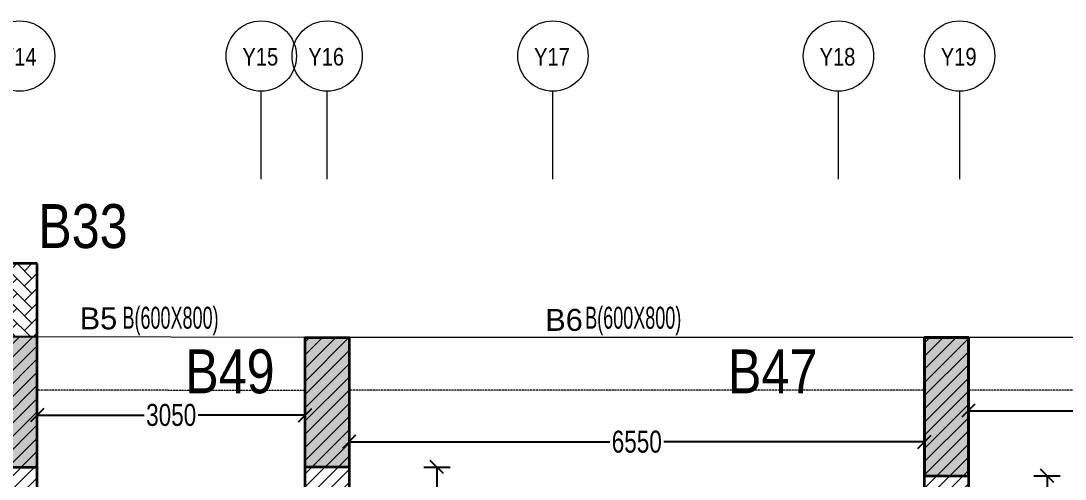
# Model space of a CAD drawing. Header units: millimetres. Extents: x -2 to 69443, y 95 to 32793.
# Drawn here: x 34439 to 46326, y 27577 to 32793 of the extents above; entities that cross this region are included whole.
import ezdxf
from ezdxf.enums import TextEntityAlignment as Align

# ---------------------------------------------------------------- set-up
doc = ezdxf.new("R2010")
doc.units = ezdxf.units.MM
doc.linetypes.add('Grid Line', pattern=[2222.5, 1270, -317.5, 317.5, -317.5])
doc.linetypes.add('HIDDEN', pattern=[0.375, 0.25, -0.125])
for name, color, linetype, lineweight in [('A-GRIDS', 8, 'Continuous', 9), ('S-BEAM', 7, 'Continuous', 18), ('S-BEAM-IDEN', 2, 'Continuous', 9), ('S-COL HATCH', 9, 'Continuous', 0), ('S-COLS', 5, 'Continuous', 35), ('S-GRIDS', 8, 'Continuous', 9), ('S-WALL', 4, 'Continuous', 18)]:
    doc.layers.add(name, color=color, linetype=linetype, lineweight=lineweight)
for name, color, linetype in [('Abhinav working', 6, 'Continuous'), ('Beam Nos', 7, 'Continuous'), ('changes', 7, 'Continuous')]:
    doc.layers.add(name, color=color, linetype=linetype)
doc.styles.add('Arial Narrow', font='ARIALN.TTF', dxfattribs={"height": 400})
doc.styles.add('Dim.s & Anno.(Misc.)', font='ARIALN.TTF')
doc.styles.add('SC-BBS1', font='SansSerif')
doc.styles.add('SOBHA', font='swisscl.ttf')
doc.styles.add('Swis721 LtCn BT', font='swisscl.ttf', dxfattribs={"width": 0.9, "height": 233.355162})
doc.dimstyles.new('S-100', dxfattribs={"dimscale": 100, "dimtxt": 2.5, "dimasz": 1.5, "dimexe": 1.5, "dimexo": 1.5, "dimgap": 0.1, "dimtad": 0, "dimdec": 0, "dimrnd": 0.0005, "dimzin": 0, "dimdsep": 46, "dimtxsty": 'SOBHA', "dimblk": 'OBLIQUE', "dimcen": 0.09, "dimclrd": 8, "dimclre": 8, "dimclrt": 6, "dimadec": 0, "dimazin": 0, "dimtfac": 1, "dimtdec": 0, "dimtofl": 0, "dimtmove": 0, "dimatfit": 3, "dimfxl": 1.5, "dimfxlon": 1, "dimtolj": 1, "dimtzin": 0, "dimlwd": -1, "dimlwe": -1, "dimarcsym": 0})
pattern_1 = [(45, (-31890644.18, 20635841.75), (-75.1300955, 75.1300955), [])]

# ---------------------------------------------------------------- blocks, each defined once
blk = doc.blocks.new('A$Cebf64a2d')
at = {"layer": 'S-COL HATCH', "transparency": 33554687}
h = blk.add_hatch(dxfattribs=at)
h.set_pattern_fill('ANSI31', color=256, scale=850)
h.set_pattern_definition(pattern_1)
h.paths.add_polyline_path([(31779, 22681), (31379, 22681), (31379, 18875), (31779, 18875)])
h = blk.add_hatch(dxfattribs=at)
h.set_pattern_fill('ANSI31', color=256, scale=850)
h.set_pattern_definition(pattern_1)
h.paths.add_polyline_path([(35329, 22675), (34829, 22675), (34829, 18125), (35329, 18125)])
h = blk.add_hatch(dxfattribs=at)
h.set_pattern_fill('ANSI31', color=256, scale=850)
h.set_pattern_definition(pattern_1)
h.paths.add_polyline_path([(42379, 22675), (41879, 22675), (41879, 12975), (42379, 12975)])
at = {"layer": 'changes'}
blk.add_line((31779, 22681), (31379, 22681), dxfattribs=at)
at = {"layer": 'S-COLS', "elevation": 0}
for points in [[(31779, 23515), (31379, 23515), (31379, 18875), (31779, 18875)], [(35329, 18125), (34829, 18125), (34829, 22675), (35329, 22675)], [(42379, 12975), (41879, 12975), (41879, 22675), (42379, 22675)]]:
    blk.add_lwpolyline(points, close=True, dxfattribs=at)
blk = doc.blocks.new('A$C2f35dc8c')
at = {"layer": 'S-COL HATCH'}
h = blk.add_hatch(dxfattribs=at)
h.set_pattern_fill('AR-HBONE', color=256, scale=30)
h.set_pattern_definition([(45, (-31792792.5, 20735559.75), (0, 169.7056275), [360, -120]), (135, (-31792707.64, 20735644.6), (1e-14, 169.7056275), [360, -120])])
h.paths.add_polyline_path([(31379, 23515), (31779, 23515), (31779, 22681), (31779, 22681), (31379, 22681)])
at = {"layer": 'S-COL HATCH', "transparency": 33554687}
h = blk.add_hatch(color=256, dxfattribs=at)
h.dxf.hatch_style = 1
h.paths.add_polyline_path([(31779, 22681), (31379, 22681), (31379, 21200), (31779, 21200)])
h = blk.add_hatch(color=256, dxfattribs=at)
h.dxf.hatch_style = 1
h.paths.add_polyline_path([(34829, 21200), (35329, 21200), (35329, 22675), (34829, 22675)])
h = blk.add_hatch(color=256, dxfattribs=at)
h.dxf.hatch_style = 1
h.paths.add_polyline_path([(42379, 22675), (41879, 22675), (41879, 21100), (42379, 21100)])
at = {"layer": 'changes'}
blk.add_line((31779, 22681, 0), (31379, 22681, 0), dxfattribs=at)
at = {"layer": 'S-COLS', "elevation": 0}
for points in [[(31779, 23515), (31379, 23515), (31379, 21200), (31779, 21200)], [(35329, 21200), (34829, 21200), (34829, 22675), (35329, 22675)], [(42379, 22675), (41879, 22675), (41879, 21100), (42379, 21100)]]:
    blk.add_lwpolyline(points, close=True, dxfattribs=at)
blk.add_lwpolyline([(41879, 21100), (41879, 22675), (42379, 22675), (42379, 21100)], dxfattribs=at)
blk = doc.blocks.new('Grid - Type 1 Structural-6743905-11TH FLOOR LVL')
at = {"layer": 'A-GRIDS'}
blk.add_circle((0, 0), 4, dxfattribs=at)
blk = doc.blocks.new('A$Cf2260b48')
at = {"layer": 'S-GRIDS', "linetype": 'Grid Line'}
for p, q in [((24805, 18003), (24805, 19003)), ((25555, 18003), (25555, 19003)), ((28125, 18003), (28125, 19003)), ((31375, 18003), (31375, 19003)), ((32755, 18003), (32755, 19003))]:
    blk.add_line(p, q, dxfattribs=at)
at = {"layer": 'A-GRIDS', "xscale": 99.99999999999991, "yscale": 99.99999999999991, "zscale": 99.99999999999991}
for p in [(22055, 19403), (24805, 19403), (25555, 19403), (28125, 19403), (31375, 19403), (32755, 19403)]:
    blk.add_blockref('Grid - Type 1 Structural-6743905-11TH FLOOR LVL', p, dxfattribs=at)
at = {"layer": 'A-GRIDS', "lineweight": 18, "char_height": 200, "width": 513.08, "attachment_point": 1, "style": 'Arial Narrow'}
for s, insert in [('Y14', (21840, 19495)), ('Y15', (24590, 19495)), ('Y16', (25340, 19495)), ('Y17', (27910, 19495)), ('Y18', (31160, 19495)), ('Y19', (32540, 19495))]:
    blk.add_mtext(s, dxfattribs=dict(at, insert=insert))
blk = doc.blocks.new('_OBLIQUE')
at = {"color": 0, "linetype": 'ByBlock'}
blk.add_line((-0.5, -0.5), (0.5, 0.5), dxfattribs=at)
blk = doc.blocks.new('*D361')
at = {"layer": 'Abhinav working', "color": 8, "transparency": 16777216}
for p, q in [((45225, 28506), (45225, 28206)), ((51775, 28506), (51775, 28206)), ((45225, 28356), (48193, 28356)), ((51775, 28356), (48807, 28356))]:
    blk.add_line(p, q, dxfattribs=at)
at = {"layer": 'Defpoints', "color": 0, "transparency": 16777216}
for p in [(45225, 28740), (51775, 28740), (51775, 28356)]:
    blk.add_point(p, dxfattribs=at)
at = {"layer": 'Abhinav working', "color": 8, "transparency": 16777216, "xscale": 150, "yscale": 150, "zscale": 150, "rotation": 180}
blk.add_blockref('_OBLIQUE', (45225, 28356), dxfattribs=at)
at = {"layer": 'Abhinav working', "color": 8, "transparency": 16777216, "xscale": 150, "yscale": 150, "zscale": 150}
blk.add_blockref('_OBLIQUE', (51775, 28356), dxfattribs=at)
at = {"layer": 'Abhinav working', "color": 6, "transparency": 16777216, "insert": (48500, 28356), "char_height": 250, "attachment_point": 5, "style": 'SOBHA'}
blk.add_mtext('\\A1;6550', dxfattribs=at)
blk = doc.blocks.new('*D362')
at = {"layer": 'Abhinav working', "color": 8, "transparency": 16777216}
for p, q in [((38175, 28152), (38175, 27852)), ((44725, 28152), (44725, 27852)), ((38175, 28002), (41143, 28002)), ((44725, 28002), (41757, 28002))]:
    blk.add_line(p, q, dxfattribs=at)
at = {"layer": 'Defpoints', "color": 0, "transparency": 16777216}
for p in [(38175, 28740), (44725, 28740, 0), (44725, 28002)]:
    blk.add_point(p, dxfattribs=at)
at = {"layer": 'Abhinav working', "color": 8, "transparency": 16777216, "xscale": 150, "yscale": 150, "zscale": 150, "rotation": 180}
blk.add_blockref('_OBLIQUE', (38175, 28002), dxfattribs=at)
at = {"layer": 'Abhinav working', "color": 8, "transparency": 16777216, "xscale": 150, "yscale": 150, "zscale": 150}
blk.add_blockref('_OBLIQUE', (44725, 28002), dxfattribs=at)
at = {"layer": 'Abhinav working', "color": 6, "transparency": 16777216, "insert": (41450, 28002), "char_height": 250, "attachment_point": 5, "style": 'SOBHA'}
blk.add_mtext('\\A1;6550', dxfattribs=at)
blk = doc.blocks.new('*D363')
at = {"layer": 'Abhinav working', "color": 8, "transparency": 16777216}
for p, q in [((34625, 28456), (34625, 28156)), ((37675, 28456), (37675, 28156)), ((34625, 28306), (35843, 28306)), ((37675, 28306), (36457, 28306))]:
    blk.add_line(p, q, dxfattribs=at)
at = {"layer": 'Defpoints', "color": 0, "transparency": 16777216}
for p in [(34625, 28740), (37675, 28740), (37675, 28306)]:
    blk.add_point(p, dxfattribs=at)
at = {"layer": 'Abhinav working', "color": 8, "transparency": 16777216, "xscale": 150, "yscale": 150, "zscale": 150}
for p, rotation in [((34625, 28306), 180.0001394134998), ((37675, 28306), 0.0001394134998965)]:
    blk.add_blockref('_OBLIQUE', p, dxfattribs=dict(at, rotation=rotation))
at = {"layer": 'Abhinav working', "color": 6, "transparency": 16777216, "insert": (36150, 28306), "char_height": 250, "attachment_point": 5, "rotation": 0.0001, "style": 'SOBHA'}
blk.add_mtext('\\A1;3050', dxfattribs=at)
blk = doc.blocks.new('*D271')
at = {"layer": 'Abhinav working', "color": 8, "transparency": 16777216}
for p, q in [((39025, 27715), (39325, 27715)), ((39175, 27715), (39175, 25841)), ((39175, 23350), (39175, 25225)), ((39025, 23350), (39325, 23350))]:
    blk.add_line(p, q, dxfattribs=at)
at = {"layer": 'Defpoints', "color": 0, "transparency": 16777216}
for p in [(38175, 27715), (39175, 27715), (38175, 23350)]:
    blk.add_point(p, dxfattribs=at)
at = {"layer": 'Abhinav working', "color": 8, "transparency": 16777216, "xscale": 150, "yscale": 150, "zscale": 150}
for p, rotation in [((39175, 27715), 90), ((39175, 23350), 270)]:
    blk.add_blockref('_OBLIQUE', p, dxfattribs=dict(at, rotation=rotation))
at = {"layer": 'Abhinav working', "color": 6, "transparency": 16777216, "insert": (39175, 25533), "char_height": 250, "attachment_point": 5, "rotation": 90, "style": 'SOBHA'}
blk.add_mtext('\\A1;4365', dxfattribs=at)
blk = doc.blocks.new('*D273')
at = {"layer": 'Abhinav working', "color": 8, "transparency": 16777216}
for p, q in [((45971, 27615), (46271, 27615)), ((46121, 27615), (46121, 26209)), ((46121, 24190), (46121, 25596)), ((45971, 24190), (46271, 24190))]:
    blk.add_line(p, q, dxfattribs=at)
at = {"layer": 'Defpoints', "color": 0, "transparency": 16777216}
for p in [(45225, 27615, 0), (45225, 24190, 0), (46121, 24190)]:
    blk.add_point(p, dxfattribs=at)
at = {"layer": 'Abhinav working', "color": 8, "transparency": 16777216, "xscale": 150, "yscale": 150, "zscale": 150}
for p, rotation in [((46121, 27615), 90.00042350719104), ((46121, 24190), 270.0004235071911)]:
    blk.add_blockref('_OBLIQUE', p, dxfattribs=dict(at, rotation=rotation))
at = {"layer": 'Abhinav working', "color": 6, "transparency": 16777216, "insert": (46121, 25903), "char_height": 250, "attachment_point": 5, "rotation": 270.0004, "style": 'SOBHA'}
blk.add_mtext('\\A1;3425', dxfattribs=at)

msp = doc.modelspace()

# ---------------------------------------------------------------- linework, layer by layer
at = {"layer": 'S-BEAM'}
for p, q in [((37675.1, 29189.7), (34625.1, 29195.5)), ((44725.1, 29189.7, 0), (38175.1, 29189.7, 0)), ((51775.1, 29189.7), (45225.1, 29189.7, 0))]:
    msp.add_line(p, q, dxfattribs=at)
at = {"layer": 'S-BEAM', "linetype": 'HIDDEN'}
for p, q in [((37675.1, 28584.7), (34625.1, 28590.5)), ((44725.1, 28589.7, 0), (38175, 28589.7)), ((51775.1, 28589.7), (45225.1, 28589.7, 0)), ((37675.1, 23349.7, 0), (37675.1, 27714.7)), ((38175.1, 27714.7), (38175.1, 23349.7))]:
    msp.add_line(p, q, dxfattribs=at)

# ---------------------------------------------------------------- block references
at = {"layer": 'changes'}
for name in ['A$C2f35dc8c', 'A$Cebf64a2d']:
    msp.add_blockref(name, (2845.7, 6514.5), dxfattribs=at)
at = {"layer": 'S-WALL'}
msp.add_blockref('A$Cf2260b48', (12370.7, 12989.7), dxfattribs=at)

# ---------------------------------------------------------------- texts
at = {"layer": 'Abhinav working', "char_height": 500, "attachment_point": 1, "style": 'Dim.s & Anno.(Misc.)'}
for s, insert in [('B33', (34636.1, 30707.1, 0)), ('B49', (36308.6, 29054.3, 0)), ('B47', (42487.1, 29054.3, 0))]:
    msp.add_mtext_dynamic_manual_height_columns(s, width=21149.247, gutter_width=5423.5, heights=[0], dxfattribs=dict(at, insert=insert))
at = {"layer": 'Beam Nos', "style": 'SC-BBS1'}
for s, p in [('B5', (35322.2, 29206.1)), ('B6', (40621.7, 29189.7, 0))]:
    msp.add_text(s, height=250, dxfattribs=at).set_placement(p, align=Align.BOTTOM_CENTER)
at = {"layer": 'S-BEAM-IDEN', "style": 'Swis721 LtCn BT', "width": 0.8}
for p in [(35595.5, 29289.1, 0), (40863, 29289.1, 0)]:
    msp.add_text('B(600X800)', height=250, dxfattribs=at).set_placement(p)

# ---------------------------------------------------------------- dimensions: what is measured, and where the dimension line sits
at = {"layer": 'Abhinav working'}
dim = msp.add_aligned_dim(p1=(34625.1, 28740.4, 0), p2=(37675.1, 28740.4, 0), distance=-434.5, dimstyle='S-100', dxfattribs=at)
dim.commit()
dim.dimension.update_dxf_attribs({"geometry": '*D363', "text_midpoint": (36150.1, 28305.9, 0)})
for base, p1, p2, picture, middle in [((44725.1, 28001.7, 0), (38175.1, 28740.4, 0), (44725.1, 28740.4, 0), '*D362', (41450.1, 28001.7, 0)), ((51775.1, 28355.8, 0), (45225.1, 28740.4, 0), (51775.1, 28740.4, 0), '*D361', (48500.1, 28355.8, 0))]:
    dim = msp.add_linear_dim(base=base, p1=p1, p2=p2, dimstyle='S-100', dxfattribs=at)
    dim.commit()
    dim.dimension.update_dxf_attribs({"geometry": picture, "text_midpoint": middle})
at = {"layer": 'Abhinav working', "color": 3}
for p1, p2, distance, picture, middle in [((38175.1, 23350.4, 0), (38175.1, 27715.5, 0), -1000.3, '*D271', (39175.4, 25532.9, 0)), ((45225.0674, 27614.9881, 0), (45225.0928, 24190.4553, 0), 895.6461, '*D273', (46120.7262, 25902.7283, 0))]:
    dim = msp.add_aligned_dim(p1=p1, p2=p2, distance=distance, dimstyle='S-100', dxfattribs=at)
    dim.commit()
    dim.dimension.update_dxf_attribs({"geometry": picture, "text_midpoint": middle})

doc.saveas('drawing.dxf')
